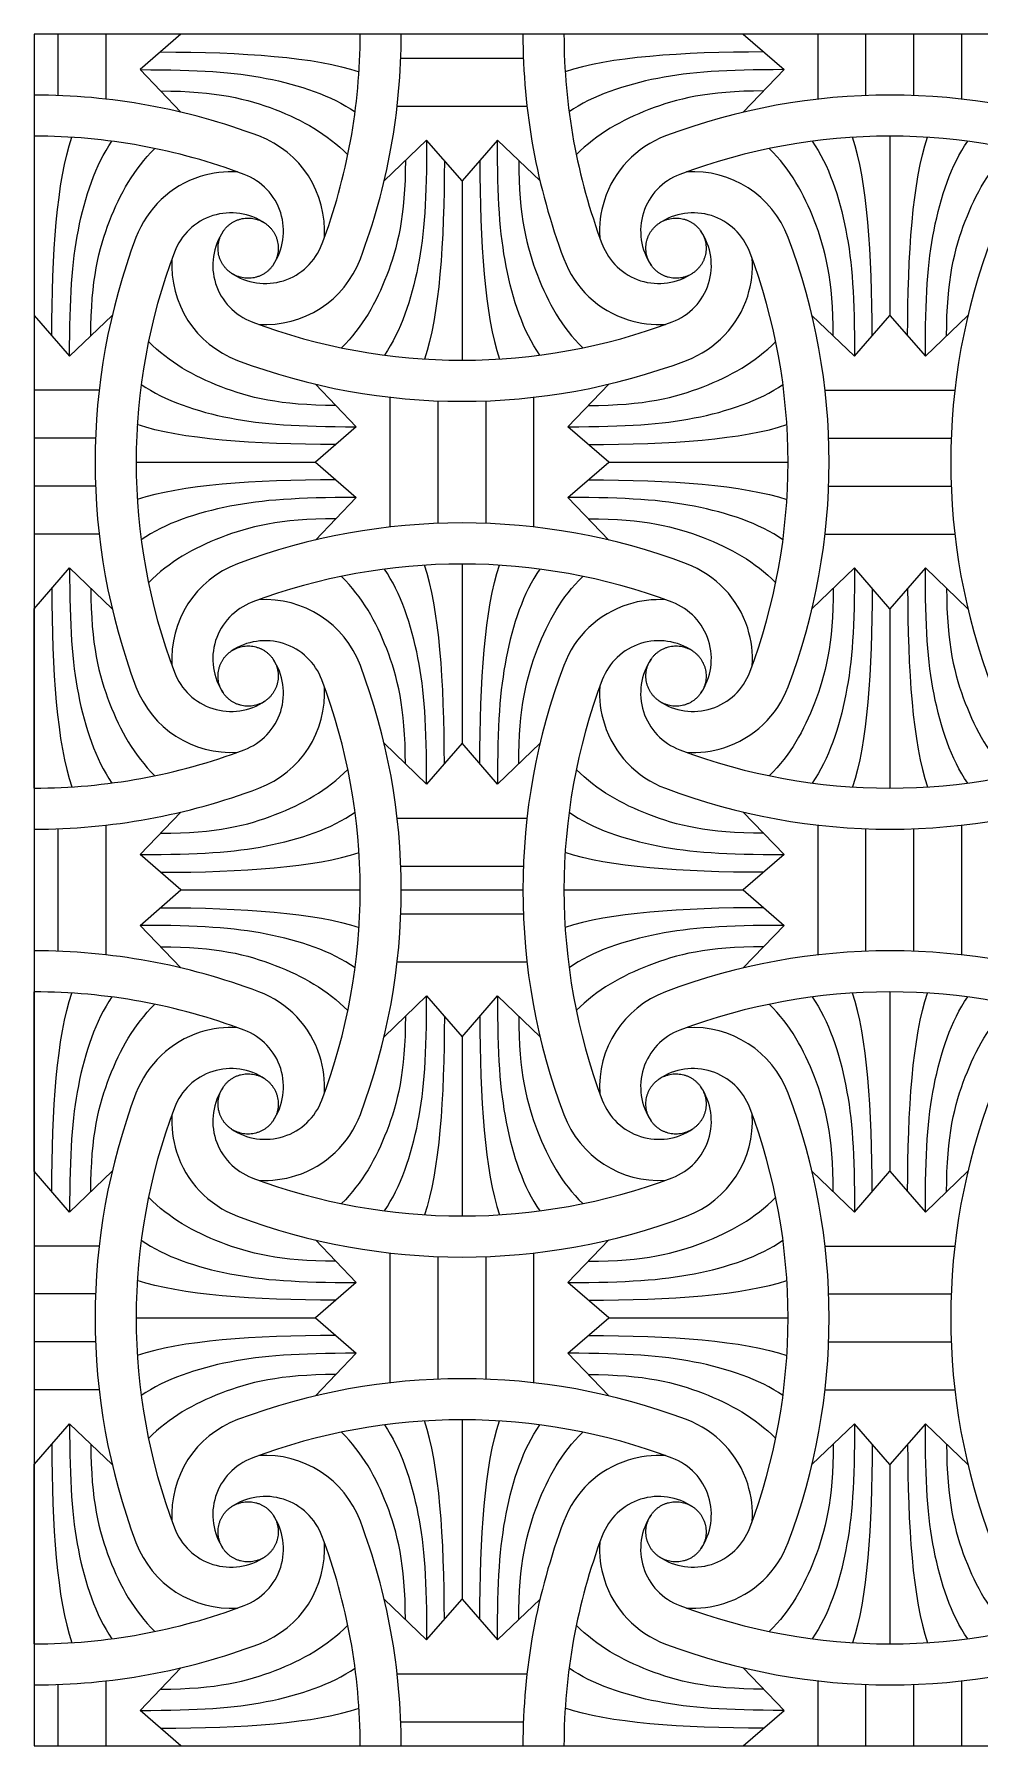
# Model space of a CAD drawing. Header units: millimetres. Extents: x -101 to 102, y -117 to 99.
# Drawn here: x -54.22 to -27.68, y 51.3 to 99.34 of the extents above; entities that cross this region are included whole.
import ezdxf

# ---------------------------------------------------------------- set-up
doc = ezdxf.new("R2010")
doc.units = ezdxf.units.MM
doc.header["$MEASUREMENT"] = 0
doc.layers.add('Layer 03', color=5, linetype='Continuous')

msp = doc.modelspace()

# ---------------------------------------------------------------- linework, layer by layer
at = {"layer": 'Layer 03'}
for p, q in [((-6.177, 99.337), (-54.218, 99.337)), ((-54.218, 99.337), (-54.218, 51.296)), ((-53.545, 97.617), (-53.545, 99.337)), ((-52.2, 97.516), (-52.2, 99.337)), ((-52.2, 99.337), (-52.2, 99.337)), ((-50.101, 99.337), (-51.246, 98.343)), ((-34.314, 99.337), (-33.169, 98.343)), ((-32.215, 97.516), (-32.215, 99.337)), ((-30.87, 97.617), (-30.87, 99.337)), ((-29.525, 97.617), (-29.525, 99.337)), ((-28.18, 97.516), (-28.18, 99.337)), ((-28.18, 99.337), (-28.18, 99.337)), ((-43.928, 98.665), (-40.487, 98.665)), ((-44.029, 97.32), (-40.386, 97.32)), ((-54.218, 96.477), (-54.218, 91.444)), ((-42.208, 95.221), (-43.202, 96.366)), ((-41.214, 96.366), (-42.208, 95.221)), ((-54.218, 91.444), (-53.224, 90.299)), ((-31.191, 90.299), (-30.197, 91.444)), ((-30.197, 91.444), (-29.203, 90.299)), ((-52.396, 89.345), (-54.218, 89.345)), ((-54.218, 89.345), (-54.218, 89.345)), ((-44.225, 85.506), (-44.225, 89.149)), ((-42.88, 85.607), (-42.88, 89.047)), ((-41.535, 85.607), (-41.535, 89.047)), ((-40.19, 85.506), (-40.19, 89.149)), ((-32.019, 89.345), (-28.376, 89.345)), ((-52.498, 88), (-54.218, 88)), ((-45.179, 88.321), (-46.324, 87.327)), ((-38.091, 87.327), (-39.236, 88.321)), ((-31.917, 88), (-28.477, 88)), ((-46.324, 87.327), (-45.179, 86.333)), ((-39.236, 86.333), (-38.091, 87.327)), ((-52.498, 86.655), (-54.218, 86.655)), ((-31.917, 86.655), (-28.477, 86.655)), ((-52.396, 85.309), (-54.218, 85.309)), ((-32.019, 85.309), (-28.376, 85.309)), ((-54.218, 83.21), (-53.224, 84.356)), ((-30.197, 83.21), (-31.191, 84.356)), ((-29.203, 84.356), (-30.197, 83.21)), ((-54.218, 78.177), (-54.218, 83.21)), ((-42.208, 79.434), (-43.202, 78.288)), ((-41.214, 78.288), (-42.208, 79.434)), ((-53.545, 73.597), (-53.545, 77.037)), ((-52.2, 73.495), (-52.2, 77.139)), ((-44.029, 77.335), (-40.386, 77.335)), ((-32.215, 73.495), (-32.215, 77.139)), ((-30.87, 73.597), (-30.87, 77.037)), ((-29.525, 73.597), (-29.525, 77.037)), ((-28.18, 73.495), (-28.18, 77.139)), ((-50.101, 75.317), (-51.246, 76.311)), ((-43.928, 75.989), (-40.487, 75.989)), ((-33.169, 76.311), (-34.314, 75.317)), ((-51.246, 74.323), (-50.101, 75.317)), ((-34.314, 75.317), (-33.169, 74.323)), ((-43.928, 74.644), (-40.487, 74.644)), ((-44.029, 73.299), (-40.386, 73.299)), ((-54.218, 67.423), (-54.218, 72.457)), ((-43.202, 72.346), (-42.208, 71.2)), ((-42.208, 71.2), (-41.214, 72.346)), ((-53.224, 66.278), (-54.218, 67.423)), ((-31.191, 66.278), (-30.197, 67.423)), ((-30.197, 67.423), (-29.203, 66.278)), ((-52.396, 65.324), (-54.218, 65.324)), ((-54.218, 65.324), (-54.218, 65.324)), ((-44.225, 61.485), (-44.225, 65.128)), ((-42.88, 61.587), (-42.88, 65.027)), ((-41.535, 61.587), (-41.535, 65.027)), ((-40.19, 61.485), (-40.19, 65.128)), ((-32.019, 65.324), (-28.376, 65.324)), ((-52.498, 63.979), (-54.218, 63.979)), ((-45.179, 64.301), (-46.324, 63.307)), ((-38.091, 63.307), (-39.236, 64.301)), ((-31.917, 63.979), (-28.477, 63.979)), ((-46.324, 63.307), (-45.179, 62.313)), ((-39.236, 62.313), (-38.091, 63.307)), ((-52.498, 62.634), (-54.218, 62.634)), ((-31.917, 62.634), (-28.477, 62.634)), ((-52.396, 61.289), (-54.218, 61.289)), ((-32.019, 61.289), (-28.376, 61.289)), ((-54.218, 59.19), (-53.224, 60.335)), ((-30.197, 59.19), (-31.191, 60.335)), ((-29.203, 60.335), (-30.197, 59.19)), ((-54.218, 54.157), (-54.218, 59.19)), ((-54.218, 59.19), (-54.218, 59.19)), ((-43.202, 54.268), (-42.208, 55.413)), ((-42.208, 55.413), (-41.214, 54.268)), ((-53.545, 51.296), (-53.545, 53.016)), ((-52.2, 51.296), (-52.2, 53.118)), ((-44.029, 53.314), (-40.386, 53.314)), ((-32.215, 51.296), (-32.215, 53.118)), ((-30.87, 51.296), (-30.87, 53.016)), ((-29.525, 51.296), (-29.525, 53.016)), ((-28.18, 51.296), (-28.18, 53.118)), ((-50.101, 51.296), (-51.246, 52.29)), ((-43.928, 51.969), (-40.487, 51.969)), ((-34.314, 51.296), (-33.169, 52.29)), ((-54.218, 51.296), (-6.177, 51.296)), ((-52.2, 51.296), (-52.2, 51.296)), ((-50.101, 51.296), (-50.101, 51.296)), ((-28.18, 51.296), (-28.18, 51.296))]:
    msp.add_line(p, q, dxfattribs=at)
for points in [[(-42.208, 98.665), (-42.208, 98.665)], [(-50.101, 97.149), (-51.246, 98.343)], [(-34.314, 97.149), (-33.169, 98.343)], [(-42.208, 97.32), (-42.208, 97.32)], [(-44.396, 95.221), (-43.202, 96.366)], [(-40.02, 95.221), (-41.214, 96.366)], [(-30.197, 96.477), (-30.197, 91.444)], [(-42.208, 95.221), (-42.208, 90.188)], [(-52.03, 91.444), (-53.224, 90.299)], [(-32.385, 91.444), (-31.191, 90.299)], [(-28.009, 91.444), (-29.203, 90.299)], [(-46.324, 89.515), (-45.179, 88.321)], [(-38.091, 89.515), (-39.236, 88.321)], [(-51.357, 87.327), (-46.324, 87.327)], [(-40.19, 87.327), (-40.19, 87.327)], [(-38.091, 87.327), (-33.058, 87.327)], [(-46.324, 85.139), (-45.179, 86.333)], [(-38.091, 85.139), (-39.236, 86.333)], [(-52.03, 83.21), (-53.224, 84.356)], [(-42.208, 84.467), (-42.208, 79.434)], [(-32.385, 83.21), (-31.191, 84.356)], [(-28.009, 83.21), (-29.203, 84.356)], [(-30.197, 83.21), (-30.197, 78.177)], [(-44.396, 79.434), (-43.202, 78.288)], [(-40.02, 79.434), (-41.214, 78.288)], [(-50.101, 77.505), (-51.246, 76.311)], [(-34.314, 77.505), (-33.169, 76.311)], [(-52.2, 75.317), (-52.2, 75.317)], [(-50.101, 75.317), (-45.068, 75.317)], [(-43.915, 75.317), (-40.5, 75.317)], [(-39.347, 75.317), (-34.314, 75.317)], [(-28.18, 75.317), (-28.18, 75.317)], [(-50.101, 73.129), (-51.246, 74.323)], [(-34.314, 73.129), (-33.169, 74.323)], [(-44.396, 71.2), (-43.202, 72.346)], [(-40.02, 71.2), (-41.214, 72.346)], [(-30.197, 72.457), (-30.197, 67.423)], [(-42.208, 71.2), (-42.208, 66.167)], [(-52.03, 67.423), (-53.224, 66.278)], [(-32.385, 67.423), (-31.191, 66.278)], [(-28.009, 67.423), (-29.203, 66.278)], [(-46.324, 65.495), (-45.179, 64.301)], [(-38.091, 65.495), (-39.236, 64.301)], [(-51.357, 63.307), (-46.324, 63.307)], [(-40.19, 63.307), (-40.19, 63.307)], [(-38.091, 63.307), (-33.058, 63.307)], [(-46.324, 61.119), (-45.179, 62.313)], [(-38.091, 61.119), (-39.236, 62.313)], [(-52.03, 59.19), (-53.224, 60.335)], [(-42.208, 60.446), (-42.208, 55.413)], [(-32.385, 59.19), (-31.191, 60.335)], [(-28.009, 59.19), (-29.203, 60.335)], [(-30.197, 59.19), (-30.197, 54.157)], [(-44.396, 55.413), (-43.202, 54.268)], [(-40.02, 55.413), (-41.214, 54.268)], [(-50.101, 53.484), (-51.246, 52.29)], [(-34.314, 53.484), (-33.169, 52.29)]]:
    msp.add_lwpolyline(points, dxfattribs=at)
for centre, radius, start, end in [((-61.788, 99.337), 16.72, 339.3472, 0), ((-61.788, 99.337), 17.873, 339.3472, 0), ((-22.627, 99.337), 17.873, 180, 200.6528), ((-22.627, 99.337), 16.72, 180, 200.6528), ((-54.218, 79.757), 17.873, 69.3472, 90), ((-30.197, 79.757), 17.873, 69.3472, 110.6528), ((-54.218, 79.757), 16.72, 69.3472, 90), ((-48.92, 93.812), 2.853, 356.2943, 69.3472), ((-35.495, 93.812), 2.853, 110.6528, 162.3857), ((-30.197, 79.757), 16.72, 69.3472, 110.6528), ((-48.692, 92.625), 2.853, 107.6143, 159.3472), ((-48.692, 92.625), 2.853, 86.2943, 107.6143), ((-48.92, 93.812), 1.7, 325.8815, 69.3472), ((-35.495, 93.812), 1.7, 110.6528, 214.1185), ((-35.723, 92.625), 2.853, 20.6528, 93.7056), ((-35.495, 93.812), 2.853, 162.3857, 183.7057), ((-48.692, 92.625), 1.7, 55.8815, 159.3472), ((-35.723, 92.625), 1.7, 20.6528, 124.1185), ((-47.505, 92.853), 1.7, 145.8815, 249.3472), ((-36.91, 92.853), 1.7, 290.6528, 34.1185), ((-34.638, 87.327), 17.873, 159.3472, 200.6528), ((-34.638, 87.327), 16.72, 159.3472, 200.6528), ((-47.733, 94.04), 1.7, 235.8815, 339.3472), ((-36.682, 94.04), 1.7, 200.6528, 304.1185), ((-49.777, 87.327), 16.72, 339.3472, 20.6528), ((-49.777, 87.327), 17.873, 339.3472, 20.6528), ((-10.617, 87.327), 17.873, 159.3472, 200.6528), ((-47.505, 92.853), 2.853, 176.2943, 249.3472), ((-47.733, 94.04), 2.853, 266.2943, 339.3472), ((-36.682, 94.04), 2.853, 200.6528, 252.3857), ((-36.91, 92.853), 2.853, 342.3857, 3.7057), ((-36.91, 92.853), 2.853, 290.6528, 342.3857), ((-36.682, 94.04), 2.853, 252.3857, 273.7057), ((-42.208, 106.907), 16.72, 249.3472, 290.6528), ((-42.208, 106.907), 17.873, 249.3472, 290.6528), ((-42.208, 67.747), 17.873, 69.3472, 110.6528), ((-47.505, 81.801), 2.853, 110.6528, 183.7057), ((-42.208, 67.747), 16.72, 69.3472, 110.6528), ((-36.91, 81.801), 2.853, 17.6143, 69.3472), ((-47.505, 81.801), 1.7, 110.6528, 214.1185), ((-47.733, 80.614), 2.853, 20.6528, 93.7057), ((-36.682, 80.614), 2.853, 107.6143, 159.3472), ((-36.682, 80.614), 2.853, 86.2943, 107.6143), ((-36.91, 81.801), 1.7, 325.8815, 69.3472), ((-36.91, 81.801), 2.853, 356.2943, 17.6143), ((-47.733, 80.614), 1.7, 20.6528, 124.1185), ((-36.682, 80.614), 1.7, 55.8815, 159.3472), ((-48.92, 80.843), 1.7, 290.6528, 34.1185), ((-35.495, 80.843), 1.7, 145.8815, 249.3472), ((-48.692, 82.03), 1.7, 200.6528, 304.1185), ((-61.788, 75.317), 16.72, 339.3472, 20.6528), ((-61.788, 75.317), 17.873, 339.3472, 20.6528), ((-22.627, 75.317), 17.873, 159.3472, 200.6528), ((-22.627, 75.317), 16.72, 159.3472, 200.6528), ((-35.723, 82.03), 1.7, 235.8815, 339.3472), ((-48.692, 82.03), 2.853, 200.6528, 273.7057), ((-48.92, 80.843), 2.853, 290.6528, 3.7057), ((-35.495, 80.843), 2.853, 176.2943, 197.6143), ((-35.723, 82.03), 2.853, 287.6143, 339.3472), ((-35.495, 80.843), 2.853, 197.6143, 249.3472), ((-35.723, 82.03), 2.853, 266.2943, 287.6143), ((-54.218, 94.897), 16.72, 270, 290.6528), ((-30.197, 94.897), 16.72, 249.3472, 290.6528), ((-54.218, 94.897), 17.873, 270, 290.6528), ((-30.197, 94.897), 17.873, 249.3472, 290.6528), ((-54.218, 55.737), 17.873, 69.3472, 90), ((-30.197, 55.737), 17.873, 69.3472, 110.6528), ((-54.218, 55.737), 16.72, 69.3472, 90), ((-48.92, 69.791), 2.853, 17.6143, 69.3472), ((-35.495, 69.791), 2.853, 110.6528, 183.7057), ((-30.197, 55.737), 16.72, 69.3472, 110.6528), ((-48.692, 68.604), 2.853, 107.6143, 159.3472), ((-48.692, 68.604), 2.853, 86.2943, 107.6143), ((-48.92, 69.791), 1.7, 325.8815, 69.3472), ((-35.495, 69.791), 1.7, 110.6528, 214.1185), ((-35.723, 68.604), 2.853, 20.6528, 93.7057), ((-48.92, 69.791), 2.853, 356.2943, 17.6143), ((-48.692, 68.604), 1.7, 55.8815, 159.3472), ((-35.723, 68.604), 1.7, 20.6528, 124.1185), ((-47.505, 68.832), 1.7, 145.8815, 249.3472), ((-36.91, 68.832), 1.7, 290.6528, 34.1185), ((-34.638, 63.307), 17.873, 159.3472, 200.6528), ((-34.638, 63.307), 16.72, 159.3472, 200.6528), ((-47.733, 70.019), 1.7, 235.8815, 339.3472), ((-36.682, 70.019), 1.7, 200.6528, 304.1185), ((-49.777, 63.307), 16.72, 339.3472, 20.6528), ((-49.777, 63.307), 17.873, 339.3472, 20.6528), ((-10.617, 63.307), 17.873, 159.3472, 200.6528), ((-47.505, 68.832), 2.853, 176.2943, 197.6143), ((-47.733, 70.019), 2.853, 287.6143, 339.3472), ((-36.682, 70.019), 2.853, 200.6528, 273.7057), ((-36.91, 68.832), 2.853, 290.6528, 3.7057), ((-47.505, 68.832), 2.853, 197.6143, 249.3472), ((-47.733, 70.019), 2.853, 266.2943, 287.6143), ((-42.208, 82.887), 16.72, 249.3472, 290.6528), ((-42.208, 82.887), 17.873, 249.3472, 290.6528), ((-42.208, 43.726), 17.873, 69.3472, 110.6528), ((-47.505, 57.781), 2.853, 110.6528, 183.7057), ((-42.208, 43.726), 16.72, 69.3472, 110.6528), ((-36.91, 57.781), 2.853, 17.6143, 69.3472), ((-47.505, 57.781), 1.7, 110.6528, 214.1185), ((-47.733, 56.594), 2.853, 20.6528, 93.7057), ((-36.682, 56.594), 2.853, 107.6143, 159.3472), ((-36.682, 56.594), 2.853, 86.2943, 107.6143), ((-36.91, 57.781), 1.7, 325.8815, 69.3472), ((-36.91, 57.781), 2.853, 356.2943, 17.6143), ((-47.733, 56.594), 1.7, 20.6528, 124.1185), ((-36.682, 56.594), 1.7, 55.8815, 159.3472), ((-48.92, 56.822), 1.7, 290.6528, 34.1185), ((-35.495, 56.822), 1.7, 145.8815, 249.3472), ((-48.692, 58.009), 1.7, 200.6528, 304.1185), ((-61.788, 51.296), 16.72, 360, 20.6528), ((-61.788, 51.296), 17.873, 360, 20.6528), ((-22.627, 51.296), 17.873, 159.3472, 180), ((-22.627, 51.296), 16.72, 159.3472, 180), ((-35.723, 58.009), 1.7, 235.8815, 339.3472), ((-48.692, 58.009), 2.853, 200.6528, 273.7057), ((-48.92, 56.822), 2.853, 290.6528, 3.7057), ((-35.495, 56.822), 2.853, 176.2943, 197.6143), ((-35.723, 58.009), 2.853, 287.6143, 339.3472), ((-35.495, 56.822), 2.853, 197.6143, 249.3472), ((-35.723, 58.009), 2.853, 266.2943, 287.6143), ((-54.218, 70.877), 16.72, 270, 290.6528), ((-30.197, 70.877), 16.72, 249.3472, 290.6528), ((-54.218, 70.877), 17.873, 270, 290.6528), ((-30.197, 70.877), 17.873, 249.3472, 290.6528)]:
    msp.add_arc(centre, radius, start, end, dxfattribs=at)
for points in [[(-50.674, 98.84), (-48.382, 98.84), (-46.303, 98.697), (-45.101, 98.284)], [(-33.741, 98.84), (-36.033, 98.84), (-38.112, 98.697), (-39.314, 98.284)], [(-51.246, 98.343), (-49.589, 98.343), (-47.674, 98.216), (-45.875, 97.619), (-45.211, 97.156)], [(-33.169, 98.343), (-34.826, 98.343), (-36.741, 98.216), (-38.54, 97.619), (-39.204, 97.156)], [(-50.674, 97.746), (-49.095, 97.746), (-47.356, 97.297), (-46.004, 96.546), (-45.414, 95.952)], [(-33.741, 97.746), (-35.32, 97.746), (-37.059, 97.297), (-38.412, 96.546), (-39.001, 95.952)], [(-53.721, 90.871), (-53.721, 93.163), (-53.577, 95.242), (-53.165, 96.444)], [(-53.224, 90.299), (-53.224, 91.956), (-53.096, 93.871), (-52.5, 95.67), (-52.036, 96.334)], [(-52.627, 90.871), (-52.627, 92.45), (-52.178, 94.189), (-51.426, 95.541), (-50.832, 96.131)], [(-43.202, 96.366), (-43.202, 94.708), (-43.329, 92.794), (-43.926, 90.994), (-44.389, 90.33)], [(-40.026, 90.33), (-40.489, 90.994), (-41.086, 92.794), (-41.214, 94.708), (-41.214, 96.366)], [(-31.788, 90.871), (-31.788, 92.45), (-32.238, 94.189), (-32.989, 95.541), (-33.583, 96.131)], [(-32.379, 96.334), (-31.915, 95.67), (-31.319, 93.871), (-31.191, 91.956), (-31.191, 90.299)], [(-30.694, 90.871), (-30.694, 93.163), (-30.838, 95.242), (-31.25, 96.444)], [(-29.7, 90.871), (-29.7, 93.163), (-29.556, 95.242), (-29.144, 96.444)], [(-29.203, 90.299), (-29.203, 91.956), (-29.076, 93.871), (-28.479, 95.67), (-28.015, 96.334)], [(-28.606, 90.871), (-28.606, 92.45), (-28.157, 94.189), (-27.406, 95.541), (-26.811, 96.131)], [(-43.799, 95.793), (-43.799, 94.215), (-44.248, 92.476), (-44.999, 91.123), (-45.593, 90.534)], [(-42.705, 95.793), (-42.705, 93.502), (-42.848, 91.423), (-43.261, 90.221)], [(-41.711, 95.793), (-41.711, 93.502), (-41.567, 91.423), (-41.154, 90.221)], [(-40.617, 95.793), (-40.617, 94.215), (-40.167, 92.476), (-39.416, 91.123), (-38.822, 90.534)], [(-45.752, 88.918), (-47.33, 88.918), (-49.069, 89.367), (-50.422, 90.119), (-51.011, 90.713)], [(-38.663, 88.918), (-37.085, 88.918), (-35.346, 89.367), (-33.993, 90.119), (-33.404, 90.713)], [(-51.214, 89.509), (-50.551, 89.045), (-48.751, 88.449), (-46.837, 88.321), (-45.179, 88.321)], [(-39.236, 88.321), (-37.578, 88.321), (-35.664, 88.449), (-33.864, 89.045), (-33.201, 89.509)], [(-45.752, 87.824), (-48.043, 87.824), (-50.122, 87.968), (-51.324, 88.38)], [(-38.663, 87.824), (-36.372, 87.824), (-34.293, 87.968), (-33.091, 88.38)], [(-45.752, 86.83), (-48.043, 86.83), (-50.122, 86.686), (-51.324, 86.274)], [(-38.663, 86.83), (-36.372, 86.83), (-34.293, 86.686), (-33.091, 86.274)], [(-45.179, 86.333), (-46.837, 86.333), (-48.751, 86.205), (-50.551, 85.609), (-51.214, 85.145)], [(-33.201, 85.145), (-33.864, 85.609), (-35.664, 86.205), (-37.578, 86.333), (-39.236, 86.333)], [(-45.752, 85.736), (-47.33, 85.736), (-49.069, 85.287), (-50.422, 84.536), (-51.011, 83.941)], [(-38.663, 85.736), (-37.085, 85.736), (-35.346, 85.287), (-33.993, 84.536), (-33.404, 83.941)], [(-53.224, 84.356), (-53.224, 82.698), (-53.096, 80.783), (-52.5, 78.984), (-52.036, 78.32)], [(-43.799, 78.861), (-43.799, 80.44), (-44.248, 82.179), (-44.999, 83.531), (-45.593, 84.12)], [(-43.202, 78.288), (-43.202, 79.946), (-43.329, 81.861), (-43.926, 83.66), (-44.389, 84.324)], [(-42.705, 78.861), (-42.705, 81.153), (-42.848, 83.232), (-43.261, 84.434)], [(-41.711, 78.861), (-41.711, 81.153), (-41.567, 83.232), (-41.154, 84.434)], [(-40.026, 84.324), (-40.489, 83.66), (-41.086, 81.861), (-41.214, 79.946), (-41.214, 78.288)], [(-40.617, 78.861), (-40.617, 80.44), (-40.167, 82.179), (-39.416, 83.531), (-38.822, 84.12)], [(-31.191, 84.356), (-31.191, 82.698), (-31.319, 80.783), (-31.915, 78.984), (-32.379, 78.32)], [(-28.015, 78.32), (-28.479, 78.984), (-29.076, 80.783), (-29.203, 82.698), (-29.203, 84.356)], [(-53.721, 83.783), (-53.721, 81.492), (-53.577, 79.412), (-53.165, 78.21)], [(-52.627, 83.783), (-52.627, 82.204), (-52.178, 80.465), (-51.426, 79.113), (-50.832, 78.524)], [(-31.788, 83.783), (-31.788, 82.204), (-32.238, 80.465), (-32.989, 79.113), (-33.583, 78.524)], [(-30.694, 83.783), (-30.694, 81.492), (-30.838, 79.412), (-31.25, 78.21)], [(-29.7, 83.783), (-29.7, 81.492), (-29.556, 79.412), (-29.144, 78.21)], [(-28.606, 83.783), (-28.606, 82.204), (-28.157, 80.465), (-27.406, 79.113), (-26.811, 78.524)], [(-50.674, 76.908), (-49.095, 76.908), (-47.356, 77.357), (-46.004, 78.109), (-45.414, 78.703)], [(-33.741, 76.908), (-35.32, 76.908), (-37.059, 77.357), (-38.412, 78.109), (-39.001, 78.703)], [(-51.246, 76.311), (-49.589, 76.311), (-47.674, 76.439), (-45.875, 77.035), (-45.211, 77.499)], [(-39.204, 77.499), (-38.54, 77.035), (-36.741, 76.439), (-34.826, 76.311), (-33.169, 76.311)], [(-50.674, 75.814), (-48.382, 75.814), (-46.303, 75.958), (-45.101, 76.37)], [(-33.741, 75.814), (-36.033, 75.814), (-38.112, 75.958), (-39.314, 76.37)], [(-50.674, 74.82), (-48.382, 74.82), (-46.303, 74.676), (-45.101, 74.264)], [(-33.741, 74.82), (-36.033, 74.82), (-38.112, 74.676), (-39.314, 74.264)], [(-45.211, 73.135), (-45.875, 73.599), (-47.674, 74.195), (-49.589, 74.323), (-51.246, 74.323)], [(-33.169, 74.323), (-34.826, 74.323), (-36.741, 74.195), (-38.54, 73.599), (-39.204, 73.135)], [(-50.674, 73.726), (-49.095, 73.726), (-47.356, 73.277), (-46.004, 72.525), (-45.414, 71.931)], [(-33.741, 73.726), (-35.32, 73.726), (-37.059, 73.277), (-38.412, 72.525), (-39.001, 71.931)], [(-53.721, 66.851), (-53.721, 69.142), (-53.577, 71.221), (-53.165, 72.423)], [(-52.036, 72.314), (-52.5, 71.65), (-53.096, 69.85), (-53.224, 67.936), (-53.224, 66.278)], [(-52.627, 66.851), (-52.627, 68.429), (-52.178, 70.168), (-51.426, 71.521), (-50.832, 72.11)], [(-44.389, 66.31), (-43.926, 66.974), (-43.329, 68.773), (-43.202, 70.688), (-43.202, 72.346)], [(-41.214, 72.346), (-41.214, 70.688), (-41.086, 68.773), (-40.489, 66.974), (-40.026, 66.31)], [(-31.788, 66.851), (-31.788, 68.429), (-32.238, 70.168), (-32.989, 71.521), (-33.583, 72.11)], [(-32.379, 72.314), (-31.915, 71.65), (-31.319, 69.85), (-31.191, 67.936), (-31.191, 66.278)], [(-30.694, 66.851), (-30.694, 69.142), (-30.838, 71.221), (-31.25, 72.423)], [(-29.7, 66.851), (-29.7, 69.142), (-29.556, 71.221), (-29.144, 72.423)], [(-29.203, 66.278), (-29.203, 67.936), (-29.076, 69.85), (-28.479, 71.65), (-28.015, 72.314)], [(-28.606, 66.851), (-28.606, 68.429), (-28.157, 70.168), (-27.406, 71.521), (-26.811, 72.11)], [(-43.799, 71.773), (-43.799, 70.194), (-44.248, 68.455), (-44.999, 67.103), (-45.593, 66.513)], [(-42.705, 71.773), (-42.705, 69.481), (-42.848, 67.402), (-43.261, 66.2)], [(-41.711, 71.773), (-41.711, 69.481), (-41.567, 67.402), (-41.154, 66.2)], [(-40.617, 71.773), (-40.617, 70.194), (-40.167, 68.455), (-39.416, 67.103), (-38.822, 66.513)], [(-45.752, 64.898), (-47.33, 64.898), (-49.069, 65.347), (-50.422, 66.098), (-51.011, 66.692)], [(-38.663, 64.898), (-37.085, 64.898), (-35.346, 65.347), (-33.993, 66.098), (-33.404, 66.692)], [(-51.214, 65.488), (-50.551, 65.025), (-48.751, 64.428), (-46.837, 64.301), (-45.179, 64.301)], [(-39.236, 64.301), (-37.578, 64.301), (-35.664, 64.428), (-33.864, 65.025), (-33.201, 65.488)], [(-45.752, 63.804), (-48.043, 63.804), (-50.122, 63.947), (-51.324, 64.36)], [(-38.663, 63.804), (-36.372, 63.804), (-34.293, 63.947), (-33.091, 64.36)], [(-45.752, 62.81), (-48.043, 62.81), (-50.122, 62.666), (-51.324, 62.253)], [(-38.663, 62.81), (-36.372, 62.81), (-34.293, 62.666), (-33.091, 62.253)], [(-45.179, 62.313), (-46.837, 62.313), (-48.751, 62.185), (-50.551, 61.588), (-51.214, 61.125)], [(-33.201, 61.125), (-33.864, 61.588), (-35.664, 62.185), (-37.578, 62.313), (-39.236, 62.313)], [(-45.752, 61.716), (-47.33, 61.716), (-49.069, 61.266), (-50.422, 60.515), (-51.011, 59.921)], [(-38.663, 61.716), (-37.085, 61.716), (-35.346, 61.266), (-33.993, 60.515), (-33.404, 59.921)], [(-53.224, 60.335), (-53.224, 58.678), (-53.096, 56.763), (-52.5, 54.964), (-52.036, 54.3)], [(-43.799, 54.84), (-43.799, 56.419), (-44.248, 58.158), (-44.999, 59.511), (-45.593, 60.1)], [(-44.389, 60.303), (-43.926, 59.639), (-43.329, 57.84), (-43.202, 55.925), (-43.202, 54.268)], [(-42.705, 54.84), (-42.705, 57.132), (-42.848, 59.211), (-43.261, 60.413)], [(-41.711, 54.84), (-41.711, 57.132), (-41.567, 59.211), (-41.154, 60.413)], [(-41.214, 54.268), (-41.214, 55.925), (-41.086, 57.84), (-40.489, 59.639), (-40.026, 60.303)], [(-40.617, 54.84), (-40.617, 56.419), (-40.167, 58.158), (-39.416, 59.511), (-38.822, 60.1)], [(-31.191, 60.335), (-31.191, 58.678), (-31.319, 56.763), (-31.915, 54.964), (-32.379, 54.3)], [(-28.015, 54.3), (-28.479, 54.964), (-29.076, 56.763), (-29.203, 58.678), (-29.203, 60.335)], [(-53.721, 59.763), (-53.721, 57.471), (-53.577, 55.392), (-53.165, 54.19)], [(-52.627, 59.763), (-52.627, 58.184), (-52.178, 56.445), (-51.426, 55.092), (-50.832, 54.503)], [(-31.788, 59.763), (-31.788, 58.184), (-32.238, 56.445), (-32.989, 55.092), (-33.583, 54.503)], [(-30.694, 59.763), (-30.694, 57.471), (-30.838, 55.392), (-31.25, 54.19)], [(-29.7, 59.763), (-29.7, 57.471), (-29.556, 55.392), (-29.144, 54.19)], [(-28.606, 59.763), (-28.606, 58.184), (-28.157, 56.445), (-27.406, 55.092), (-26.811, 54.503)], [(-50.674, 52.887), (-49.095, 52.887), (-47.356, 53.337), (-46.004, 54.088), (-45.414, 54.682)], [(-33.741, 52.887), (-35.32, 52.887), (-37.059, 53.337), (-38.412, 54.088), (-39.001, 54.682)], [(-51.246, 52.29), (-49.589, 52.29), (-47.674, 52.418), (-45.875, 53.015), (-45.211, 53.478)], [(-33.169, 52.29), (-34.826, 52.29), (-36.741, 52.418), (-38.54, 53.015), (-39.204, 53.478)], [(-50.674, 51.793), (-48.382, 51.793), (-46.303, 51.937), (-45.101, 52.35)], [(-33.741, 51.793), (-36.033, 51.793), (-38.112, 51.937), (-39.314, 52.35)]]:
    msp.add_open_spline(points, degree=3, dxfattribs=at)
for points in [[(-47.532, 92.831), (-47.031, 93.512), (-47.711, 94.013), (-48.392, 94.514), (-48.893, 93.834), (-49.395, 93.153), (-48.714, 92.652), (-48.033, 92.15), (-47.532, 92.831)], [(-35.522, 92.831), (-35.02, 93.512), (-35.701, 94.013), (-36.382, 94.514), (-36.883, 93.834), (-37.384, 93.153), (-36.704, 92.652), (-36.023, 92.15), (-35.522, 92.831)], [(-47.532, 80.821), (-47.031, 81.502), (-47.711, 82.003), (-48.392, 82.504), (-48.893, 81.823), (-49.395, 81.143), (-48.714, 80.641), (-48.033, 80.14), (-47.532, 80.821)], [(-35.522, 80.821), (-35.02, 81.502), (-35.701, 82.003), (-36.382, 82.504), (-36.883, 81.823), (-37.384, 81.143), (-36.704, 80.641), (-36.023, 80.14), (-35.522, 80.821)], [(-47.532, 68.811), (-47.031, 69.491), (-47.711, 69.992), (-48.392, 70.494), (-48.893, 69.813), (-49.395, 69.132), (-48.714, 68.631), (-48.033, 68.13), (-47.532, 68.811)], [(-35.522, 68.811), (-35.02, 69.491), (-35.701, 69.992), (-36.382, 70.494), (-36.883, 69.813), (-37.384, 69.132), (-36.704, 68.631), (-36.023, 68.13), (-35.522, 68.811)], [(-47.532, 56.8), (-47.031, 57.481), (-47.711, 57.982), (-48.392, 58.483), (-48.893, 57.803), (-49.395, 57.122), (-48.714, 56.621), (-48.033, 56.12), (-47.532, 56.8)], [(-35.522, 56.8), (-35.02, 57.481), (-35.701, 57.982), (-36.382, 58.483), (-36.883, 57.803), (-37.384, 57.122), (-36.704, 56.621), (-36.023, 56.12), (-35.522, 56.8)]]:
    msp.add_rational_spline(points, [1, 0.707106781187, 1, 0.707106781187, 1, 0.707106781187, 1, 0.707106781187, 1], degree=2, knots=[0, 0, 0, 2.764038, 2.764038, 5.528077, 5.528077, 8.292115, 8.292115, 11.056154, 11.056154, 11.056154], dxfattribs=at)

doc.saveas('drawing.dxf')
